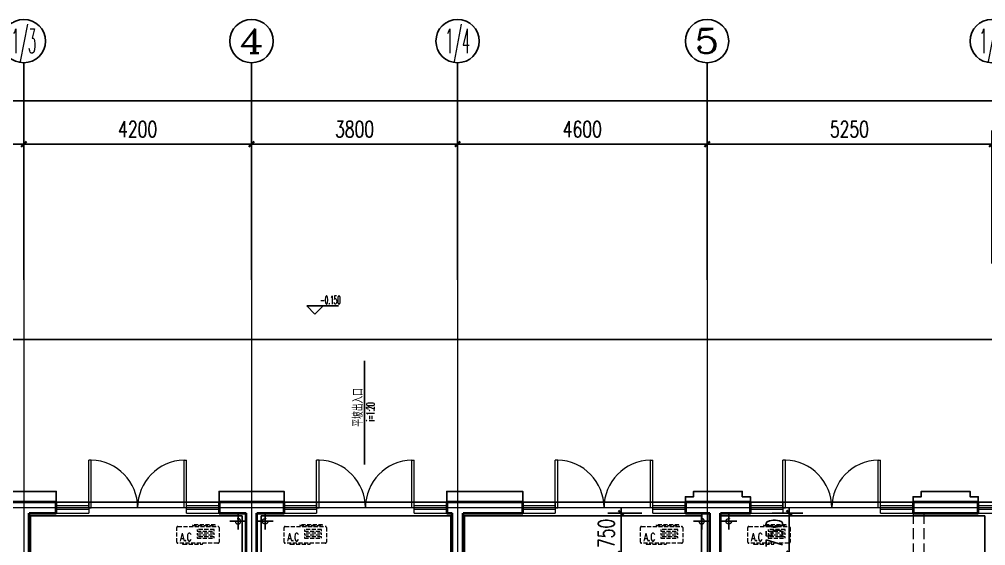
# Model space of a CAD drawing. Extents: x 1031190 to 1725648, y 733081 to 1571294.
# Drawn here: x 1125335 to 1143154, y 1152656 to 1162356 of the extents above; entities that cross this region are included whole.
import ezdxf
from ezdxf.enums import TextEntityAlignment as Align

# ---------------------------------------------------------------- set-up
doc = ezdxf.new("R2010")
doc.units = 0
doc.header["$LTSCALE"] = 1000
doc.header["$MEASUREMENT"] = 0
for name, pattern in [('ACAD_ISO10W100', [18.5, 12, -3, 0.5, -3]), ('DASH', [0.35, 0.25, -0.1]), ('DOTE', [2.42, 2, -0.2, 0.02, -0.2])]:
    doc.linetypes.add(name, pattern=pattern)
for name, color, linetype in [('A-EQPM-MECH', 191, 'Continuous'), ('AXIS', 3, 'Continuous'), ('AXIS_TEXT', 4, 'Continuous'), ('BEAM', 4, 'Continuous'), ('C-AXIS(轴号)', 3, 'Continuous'), ('C-AXIS-T(字)', 7, 'Continuous'), ('DIM_ELEV', 3, 'Continuous'), ('DIM_SYMB', 3, 'Continuous'), ('TWT_DIM', 3, 'Continuous'), ('平面线脚', 30, 'Continuous'), ('机电标识类', 1, 'Continuous')]:
    doc.layers.add(name, color=color, linetype=linetype)
for name, color, linetype, lineweight in [('DOTE', 19, 'DOTE', 9), ('WALL', 9, 'Continuous', 40), ('WINDOW', 8, 'Continuous', 15), ('平面-看线', 45, 'Continuous', 15), ('平面-空调预留孔', 8, 'Continuous', 15), ('空调', 8, 'Continuous', 13)]:
    doc.layers.add(name, color=color, linetype=linetype, lineweight=lineweight)
doc.styles.add('_TCH_AXIS', font='COMPLEX', dxfattribs={"bigfont": 'GBCBIG'})
doc.styles.add('_TCH_DIM', font='SIMPLEX.shx', dxfattribs={"width": 0.6, "oblique": 10, "bigfont": 'hztxt.shx'})
doc.styles.add('_TCH_DIM_T3', font='SIMPLEX', dxfattribs={"width": 0.705882, "bigfont": 'GBCBIG'})
doc.styles.add('COMPLEX', font='COMPLEX')
doc.dimstyles.new('_TCH_ARCH&&100', dxfattribs={"dimtxt": 297.5, "dimasz": 100, "dimexe": 250, "dimexo": 300, "dimgap": 126.25, "dimtad": 1, "dimdec": 0, "dimzin": 0, "dimdsep": 46, "dimtxsty": '_TCH_DIM_T3', "dimblk": 'ARCHTICK', "dimcen": 0.09, "dimclrt": 7, "dimazin": 2, "dimtfac": 1, "dimtdec": 0, "dimtix": 1, "dimtmove": 2, "dimatfit": 3, "dimfxl": 0, "dimtolj": 1, "dimtzin": 0, "dimarcsym": 0})
doc.dimstyles.new('_TWT_ARCH&&100', dxfattribs={"dimtxt": 297.5, "dimasz": 100, "dimexe": 250, "dimexo": 300, "dimgap": 126.25, "dimtad": 1, "dimdec": 0, "dimzin": 0, "dimdsep": 46, "dimtxsty": '_TCH_DIM_T3', "dimblk": 'ARCHTICK', "dimcen": 0.09, "dimclrt": 7, "dimazin": 2, "dimtfac": 1, "dimtdec": 0, "dimtix": 1, "dimtmove": 2, "dimatfit": 3, "dimfxl": 0, "dimtolj": 1, "dimtzin": 0, "dimarcsym": 0})

# ---------------------------------------------------------------- blocks, each defined once
blk = doc.blocks.new('A$C1F291256')
at = {"layer": 'BEAM'}
for p, q in [((12800, 2500), (8600, 2500)), ((17000, 2500), (12800, 2500)), ((20800, 2500), (17000, 2500)), ((25400, 2500), (20800, 2500)), ((30650, 2500), (25400, 2500)), ((12925, 2250), (16825, 2250)), ((12925, 1300), (12925, 2250)), ((16825, 2250), (16825, 1300)), ((17175, 2250), (20675, 2250)), ((17175, 1300), (17175, 2250)), ((20675, 2250), (20675, 1300)), ((20925, 2250), (25300, 2250)), ((20925, 1300), (20925, 2250)), ((25300, 2250), (25300, 1300)), ((25650, 2250), (30525, 2250)), ((25650, 1300), (25650, 2250)), ((30525, 2250), (30525, 1300))]:
    blk.add_line(p, q, dxfattribs=at)
blk = doc.blocks.new('gsergvr')
at = {"layer": '平面-空调预留孔', "linetype": 'DASH', "ltscale": 0.3}
for p, q in [((34075, 17176), (34075, 17166)), ((34085, 17156), (34438, 17156)), ((34448, 17166), (34448, 17176))]:
    blk.add_line(p, q, dxfattribs=at)
blk.add_lwpolyline([(34729, 17176), (33989, 17176, -0.414214), (33969, 17196), (33969, 17466, -0.414214), (33989, 17486), (34729, 17486, -0.414214), (34749, 17466), (34749, 17196, -0.414214)], format="xyb", close=True, dxfattribs=at)
for points in [[(34679, 17515), (34260, 17515), (34260, 17500), (34679, 17500)], [(34658, 17428), (34343, 17428), (34343, 17399), (34658, 17399)], [(34658, 17362), (34343, 17362), (34343, 17333), (34658, 17333)], [(34658, 17296), (34343, 17296), (34343, 17267), (34658, 17267)]]:
    blk.add_lwpolyline(points, close=True, dxfattribs=at)
for centre, start, end in [((34085, 17166), 180, 270), ((34438, 17166), 270, 0)]:
    blk.add_arc(centre, 10, start, end, dxfattribs=at)
at = {"layer": '平面-空调预留孔', "linetype": 'DASH', "ltscale": 0.3, "style": '_TCH_DIM', "width": 0.705882}
blk.add_text('A.C', height=146.9, dxfattribs=at).set_placement((34028, 17216))
blk = doc.blocks.new('GSDFD')
at = {"layer": '机电标识类', "color": 250, "linetype": 'DASH', "ltscale": 400}
for p, q in [((14683876, 6457939), (14683876, 6458239)), ((14683726, 6458089), (14684026, 6458089))]:
    blk.add_line(p, q, dxfattribs=at)
at = {"layer": '空调', "color": 1, "linetype": 'DASH'}
blk.add_circle((14683876, 6458089), 50, dxfattribs=at)
blk = doc.blocks.new('_ArchTick')
at = {"color": 0, "linetype": 'ByBlock', "const_width": 0.4}
blk.add_lwpolyline([(-0.5, -0.5), (0.5, 0.5)], dxfattribs=at)
blk = doc.blocks.new('*D331')
at = {"layer": 'AXIS', "color": 0, "lineweight": -2}
for p, q in [((1112617, 1157856), (1112617, 1161106)), ((1184617, 1157856), (1184617, 1161106)), ((1112617, 1160856), (1184617, 1160856))]:
    blk.add_line(p, q, dxfattribs=at)
at = {"layer": 'Defpoints', "color": 0}
for p in [(1184617, 1160856), (1112617, 1157556), (1184617, 1157556)]:
    blk.add_point(p, dxfattribs=at)
at = {"layer": 'AXIS', "color": 0, "lineweight": -2, "xscale": 100, "yscale": 100, "zscale": 100, "rotation": 180}
blk.add_blockref('_ArchTick', (1112617, 1160856), dxfattribs=at)
at = {"layer": 'AXIS', "color": 0, "lineweight": -2, "xscale": 100, "yscale": 100, "zscale": 100}
blk.add_blockref('_ArchTick', (1184617, 1160856), dxfattribs=at)
at = {"layer": 'AXIS', "color": 7, "insert": (1148617, 1161131), "char_height": 297.5, "attachment_point": 5, "style": '_TCH_DIM_T3'}
blk.add_mtext('\\A1;72000', dxfattribs=at)
blk = doc.blocks.new('*D336')
at = {"layer": 'AXIS', "color": 0, "lineweight": -2}
for p, q in [((1121217, 1157856), (1121217, 1160306)), ((1125417, 1157856), (1125417, 1160306)), ((1121217, 1160056), (1125417, 1160056))]:
    blk.add_line(p, q, dxfattribs=at)
at = {"layer": 'Defpoints', "color": 0}
for p in [(1125417, 1160056), (1121217, 1157556), (1125417, 1157556)]:
    blk.add_point(p, dxfattribs=at)
at = {"layer": 'AXIS', "color": 0, "lineweight": -2, "xscale": 100, "yscale": 100, "zscale": 100, "rotation": 180}
blk.add_blockref('_ArchTick', (1121217, 1160056), dxfattribs=at)
at = {"layer": 'AXIS', "color": 0, "lineweight": -2, "xscale": 100, "yscale": 100, "zscale": 100}
blk.add_blockref('_ArchTick', (1125417, 1160056), dxfattribs=at)
at = {"layer": 'AXIS', "color": 7, "insert": (1123317, 1160331), "char_height": 297.5, "attachment_point": 5, "style": '_TCH_DIM_T3'}
blk.add_mtext('\\A1;4200', dxfattribs=at)
blk = doc.blocks.new('*D337')
at = {"layer": 'AXIS', "color": 0, "lineweight": -2}
for p, q in [((1125417, 1157856), (1125417, 1160306)), ((1129617, 1157856), (1129617, 1160306)), ((1125417, 1160056), (1129617, 1160056))]:
    blk.add_line(p, q, dxfattribs=at)
at = {"layer": 'Defpoints', "color": 0}
for p in [(1129617, 1160056), (1125417, 1157556), (1129617, 1157556)]:
    blk.add_point(p, dxfattribs=at)
at = {"layer": 'AXIS', "color": 0, "lineweight": -2, "xscale": 100, "yscale": 100, "zscale": 100, "rotation": 180}
blk.add_blockref('_ArchTick', (1125417, 1160056), dxfattribs=at)
at = {"layer": 'AXIS', "color": 0, "lineweight": -2, "xscale": 100, "yscale": 100, "zscale": 100}
blk.add_blockref('_ArchTick', (1129617, 1160056), dxfattribs=at)
at = {"layer": 'AXIS', "color": 7, "insert": (1127517, 1160331), "char_height": 297.5, "attachment_point": 5, "style": '_TCH_DIM_T3'}
blk.add_mtext('\\A1;4200', dxfattribs=at)
blk = doc.blocks.new('*D338')
at = {"layer": 'AXIS', "color": 0, "lineweight": -2}
for p, q in [((1129617, 1157856), (1129617, 1160306)), ((1133417, 1157856), (1133417, 1160306)), ((1129617, 1160056), (1133417, 1160056))]:
    blk.add_line(p, q, dxfattribs=at)
at = {"layer": 'Defpoints', "color": 0}
for p in [(1133417, 1160056), (1129617, 1157556), (1133417, 1157556)]:
    blk.add_point(p, dxfattribs=at)
at = {"layer": 'AXIS', "color": 0, "lineweight": -2, "xscale": 100, "yscale": 100, "zscale": 100, "rotation": 180}
blk.add_blockref('_ArchTick', (1129617, 1160056), dxfattribs=at)
at = {"layer": 'AXIS', "color": 0, "lineweight": -2, "xscale": 100, "yscale": 100, "zscale": 100}
blk.add_blockref('_ArchTick', (1133417, 1160056), dxfattribs=at)
at = {"layer": 'AXIS', "color": 7, "insert": (1131517, 1160331), "char_height": 297.5, "attachment_point": 5, "style": '_TCH_DIM_T3'}
blk.add_mtext('\\A1;3800', dxfattribs=at)
blk = doc.blocks.new('*D339')
at = {"layer": 'AXIS', "color": 0, "lineweight": -2}
for p, q in [((1133417, 1157856), (1133417, 1160306)), ((1138017, 1157856), (1138017, 1160306)), ((1133417, 1160056), (1138017, 1160056))]:
    blk.add_line(p, q, dxfattribs=at)
at = {"layer": 'Defpoints', "color": 0}
for p in [(1138017, 1160056), (1133417, 1157556), (1138017, 1157556)]:
    blk.add_point(p, dxfattribs=at)
at = {"layer": 'AXIS', "color": 0, "lineweight": -2, "xscale": 100, "yscale": 100, "zscale": 100, "rotation": 180}
blk.add_blockref('_ArchTick', (1133417, 1160056), dxfattribs=at)
at = {"layer": 'AXIS', "color": 0, "lineweight": -2, "xscale": 100, "yscale": 100, "zscale": 100}
blk.add_blockref('_ArchTick', (1138017, 1160056), dxfattribs=at)
at = {"layer": 'AXIS', "color": 7, "insert": (1135717, 1160331), "char_height": 297.5, "attachment_point": 5, "style": '_TCH_DIM_T3'}
blk.add_mtext('\\A1;4600', dxfattribs=at)
blk = doc.blocks.new('*D340')
at = {"layer": 'AXIS', "color": 0, "lineweight": -2}
for p, q in [((1138017, 1157856), (1138017, 1160306)), ((1143267, 1157856), (1143267, 1160306)), ((1138017, 1160056), (1143267, 1160056))]:
    blk.add_line(p, q, dxfattribs=at)
at = {"layer": 'Defpoints', "color": 0}
for p in [(1143267, 1160056), (1138017, 1157556), (1143267, 1157556)]:
    blk.add_point(p, dxfattribs=at)
at = {"layer": 'AXIS', "color": 0, "lineweight": -2, "xscale": 100, "yscale": 100, "zscale": 100, "rotation": 180}
blk.add_blockref('_ArchTick', (1138017, 1160056), dxfattribs=at)
at = {"layer": 'AXIS', "color": 0, "lineweight": -2, "xscale": 100, "yscale": 100, "zscale": 100}
blk.add_blockref('_ArchTick', (1143267, 1160056), dxfattribs=at)
at = {"layer": 'AXIS', "color": 7, "insert": (1140642, 1160331), "char_height": 297.5, "attachment_point": 5, "style": '_TCH_DIM_T3'}
blk.add_mtext('\\A1;5250', dxfattribs=at)
blk = doc.blocks.new('*D726')
at = {"layer": 'Defpoints', "color": 0}
for p in [(1138917, 1153256), (1139533, 1153256), (1138917, 1152506)]:
    blk.add_point(p, dxfattribs=at)
at = {"layer": 'TWT_DIM', "color": 0, "lineweight": -2}
for p, q in [((1139533, 1153256), (1139533, 1153356)), ((1139217, 1153256), (1139783, 1153256)), ((1139533, 1152506), (1139533, 1153256)), ((1139217, 1152506), (1139783, 1152506)), ((1139533, 1152506), (1139533, 1152406))]:
    blk.add_line(p, q, dxfattribs=at)
at = {"layer": 'TWT_DIM', "color": 0, "lineweight": -2, "xscale": 100, "yscale": 100, "zscale": 100}
for p, rotation in [((1139533, 1153256), 270), ((1139533, 1152506), 90)]:
    blk.add_blockref('_ArchTick', p, dxfattribs=dict(at, rotation=rotation))
at = {"layer": 'TWT_DIM', "color": 7, "insert": (1139258, 1152881), "char_height": 297.5, "attachment_point": 5, "rotation": 90, "style": '_TCH_DIM_T3'}
blk.add_mtext('\\A1;750', dxfattribs=at)
blk = doc.blocks.new('*D740')
at = {"layer": 'Defpoints', "color": 0}
for p in [(1136434, 1153256), (1137117, 1153256), (1137117, 1152506)]:
    blk.add_point(p, dxfattribs=at)
at = {"layer": 'TWT_DIM', "color": 0, "lineweight": -2}
for p, q in [((1136434, 1153256), (1136434, 1153356)), ((1136817, 1153256), (1136184, 1153256)), ((1136434, 1152506), (1136434, 1153256)), ((1136817, 1152506), (1136184, 1152506)), ((1136434, 1152506), (1136434, 1152406))]:
    blk.add_line(p, q, dxfattribs=at)
at = {"layer": 'TWT_DIM', "color": 0, "lineweight": -2, "xscale": 100, "yscale": 100, "zscale": 100}
for p, rotation in [((1136434, 1153256), 270), ((1136434, 1152506), 90)]:
    blk.add_blockref('_ArchTick', p, dxfattribs=dict(at, rotation=rotation))
at = {"layer": 'TWT_DIM', "color": 7, "insert": (1136159, 1152881), "char_height": 297.5, "attachment_point": 5, "rotation": 90, "style": '_TCH_DIM_T3'}
blk.add_mtext('\\A1;750', dxfattribs=at)
blk = doc.blocks.new('$WINLIB2D$00000001')
at = {"color": 0}
for points in [[(-0.5, 0.5), (-0.5, -0.5)], [(-0.5, 0.5), (0.5, 0.5)], [(0.5, -0.5), (0.5, 0.5)], [(0.5, 0.1667), (-0.5, 0.1667)], [(0.5, -0.1667), (-0.5, -0.1667)], [(-0.5, -0.5), (0.5, -0.5)]]:
    blk.add_lwpolyline(points, dxfattribs=at)
blk = doc.blocks.new('$DorLib2D$00000002')
for p, q in [((-0.5, 0), (-0.5, 0.4875)), ((-0.475, 0.4875), (-0.5, 0.4875)), ((-0.475, 0), (-0.475, 0.4875)), ((0.475, 0), (0.475, 0.4875)), ((0.475, 0.4875), (0.5, 0.4875)), ((0.5, 0), (0.5, 0.4875)), ((-0.5, 0), (-0.475, 0)), ((0.5, 0), (0.475, 0))]:
    blk.add_line(p, q)
at = {"lineweight": 13}
for centre, start, end in [((-0.4875, 0), 0, 88.53072), ((0.4875, 0), 91.46928, 180)]:
    blk.add_arc(centre, 0.4875, start, end, dxfattribs=at)
blk = doc.blocks.new('_AXISO')
blk.add_circle((0, 0), 0.5)
at = {"layer": 'AXIS_TEXT', "style": 'COMPLEX', "width": 1.041667}
blk.add_attdef('A', text='', height=0.56, dxfattribs=at).set_placement((-0.25, -0.28), (0.25, -0.28), align=Align.FIT)

msp = doc.modelspace()

# ---------------------------------------------------------------- hatches: boundary and pattern name
at = {"layer": 'DIM_SYMB'}
msp.add_hatch(color=8, dxfattribs=at).paths.add_polyline_path([(1131701.6, 1156060.3), (1131701.6, 1155910.3), (1131681.6, 1155910.3)])

# ---------------------------------------------------------------- linework, layer by layer
at = {"layer": 'A-EQPM-MECH', "color": 8}
msp.add_lwpolyline([(1112517, 1153656.1), (1112517, 1156456.1), (1146717, 1156456.1), (1146717, 1153656.1)], dxfattribs=at)
at = {"layer": 'C-AXIS(轴号)'}
for p, q in [((1125417, 1157556.1), (1125417, 1161556.1)), ((1129617, 1157556.1), (1129617, 1161556.1)), ((1133417, 1157556.1), (1133417, 1161556.1)), ((1138017, 1157556.1), (1138017, 1161556.1))]:
    msp.add_line(p, q, dxfattribs=at)
at = {"layer": 'DIM_ELEV', "color": 8}
for p, q in [((1130786.3, 1156924.4), (1130636.3, 1157074.4)), ((1130636.3, 1157074.4), (1131220.8, 1157074.4)), ((1130786.3, 1156924.4), (1130936.3, 1157074.4))]:
    msp.add_line(p, q, dxfattribs=at)
at = {"layer": 'DIM_SYMB', "color": 8}
msp.add_lwpolyline([(1131701.6, 1154152.2), (1131701.6, 1156060.3)], dxfattribs=at)
at = {"layer": 'DOTE', "linetype": 'ACAD_ISO10W100', "ltscale": 100}
for p, q in [((1125417, 1157556.1), (1125417, 1132856.1)), ((1129617, 1157556.1), (1129617, 1132856.1)), ((1133417, 1157556.1), (1133417, 1140256.1)), ((1138017, 1157556.1), (1138017, 1132856.1)), ((1188217, 1153356.1), (1110440.6, 1153356.1))]:
    msp.add_line(p, q, dxfattribs=at)
at = {"layer": 'WALL', "color": 8}
for p, q in [((1125417, 1153456.1), (1124817, 1153456.1)), ((1126017, 1153456.1), (1125417, 1153456.1)), ((1126017, 1153256.1), (1126017, 1153456.1)), ((1129617, 1153456.1), (1129017, 1153456.1)), ((1129017, 1153456.1), (1129017, 1153256.1)), ((1130217, 1153456.1), (1129617, 1153456.1)), ((1130217, 1153256.1), (1130217, 1153456.1)), ((1133417, 1153456.1), (1133217, 1153456.1)), ((1133217, 1153456.1), (1133217, 1153256.1)), ((1134617, 1153456.1), (1133417, 1153456.1)), ((1134617, 1153256.1), (1134617, 1153456.1)), ((1138167, 1153456.1), (1137617, 1153456.1)), ((1137617, 1153456.1), (1137617, 1153256.1)), ((1138817, 1153456.1), (1138167, 1153456.1)), ((1138817, 1153256.1), (1138817, 1153456.1)), ((1143017, 1153456.1), (1141817, 1153456.1)), ((1141817, 1153456.1), (1141817, 1153256.1)), ((1143017, 1153256.1), (1143017, 1153456.1)), ((1125517, 1137656.1), (1125517, 1153256.1)), ((1125517, 1153256.1), (1126017, 1153256.1)), ((1129017, 1153256.1), (1129517, 1153256.1)), ((1129517, 1142656.1), (1129517, 1153256.1)), ((1129717, 1142756.1), (1129717, 1153256.1)), ((1129717, 1153256.1), (1130217, 1153256.1)), ((1133217, 1153256.1), (1133317, 1153256.1)), ((1133317, 1142756.1), (1133317, 1153256.1)), ((1133517, 1142756.1), (1133517, 1153256.1)), ((1133517, 1153256.1), (1134617, 1153256.1)), ((1137617, 1153256.1), (1138067, 1153256.1)), ((1138067, 1143906.1), (1138067, 1153256.1)), ((1138267, 1153256.1), (1138817, 1153256.1)), ((1138267, 1144006.1), (1138267, 1153256.1)), ((1141817, 1153256.1), (1143017, 1153256.1))]:
    msp.add_line(p, q, dxfattribs=at)
at = {"layer": '平面-看线', "color": 8, "linetype": 'DASH', "ltscale": 0.8}
for points in [[(1142017, 1153256.1), (1142017, 1152056.6), (1138267, 1152056.6)], [(1141817, 1153256.1), (1141817, 1152256.6), (1138267, 1152256.6)]]:
    msp.add_lwpolyline(points, dxfattribs=at)
at = {"layer": '平面线脚', "color": 8}
for points in [[(1126017, 1153456.1), (1126017, 1153656.1), (1124817, 1153656.1), (1124817, 1153456.1)], [(1130217, 1153456.1), (1130217, 1153656.1), (1129017, 1153656.1), (1129017, 1153456.1)], [(1134617, 1153456.1), (1134617, 1153656.1), (1133217, 1153656.1), (1133217, 1153456.1)], [(1137617, 1153456.1), (1137617, 1153556.1), (1137767, 1153556.1), (1137767, 1153656.1), (1138667, 1153656.1), (1138667, 1153556.1), (1138817, 1153556.1), (1138817, 1153456.1)], [(1141817, 1153456.1), (1141817, 1153556.1), (1141967, 1153556.1), (1141967, 1153656.1), (1142867, 1153656.1), (1142867, 1153556.1), (1143017, 1153556.1), (1143017, 1153456.1)]]:
    msp.add_lwpolyline(points, dxfattribs=at)

# ---------------------------------------------------------------- block references
at = {"color": 8, "xscale": -1}
for p in [(15813243.6, -5304983.8), (15821793.6, -5304983.8)]:
    msp.add_blockref('GSDFD', p, dxfattribs=at)
at = {"color": 8}
for p in [(-13554009.6, -5304983.8), (-13545459.6, -5304983.8)]:
    msp.add_blockref('GSDFD', p, dxfattribs=at)
at = {"layer": 'BEAM'}
msp.add_blockref('A$C1F291256', (1112617, 1150956.1), dxfattribs=at)
at = {"layer": 'C-AXIS(轴号)'}
ref = msp.add_blockref('_AXISO', (1125417, 1161956.1), dxfattribs=dict(at, xscale=800, yscale=800, zscale=800))
ref.add_attrib('A', '1/3', dxfattribs={"layer": 'C-AXIS-T(字)', "height": 452.55, "style": '_TCH_AXIS', "width": 0.411765}).set_placement((1125190.7, 1161729.9), (1125643.3, 1161729.9), align=Align.FIT)
ref = msp.add_blockref('_AXISO', (1129617, 1161956.1), dxfattribs=dict(at, xscale=800, yscale=800, zscale=800))
ref.add_attrib('A', '4', dxfattribs={"layer": 'C-AXIS-T(字)', "height": 452.5, "style": '_TCH_AXIS', "width": 1.3125}).set_placement((1129390.7, 1161729.9), (1129843.3, 1161729.9), align=Align.FIT)
ref = msp.add_blockref('_AXISO', (1133417, 1161956.1), dxfattribs=dict(at, xscale=800, yscale=800, zscale=800))
ref.add_attrib('A', '1/4', dxfattribs={"layer": 'C-AXIS-T(字)', "height": 452.55, "style": '_TCH_AXIS', "width": 0.396226}).set_placement((1133190.7, 1161729.9), (1133643.3, 1161729.9), align=Align.FIT)
ref = msp.add_blockref('_AXISO', (1138017, 1161956.1), dxfattribs=dict(at, xscale=800, yscale=800, zscale=800))
ref.add_attrib('A', '5', dxfattribs={"layer": 'C-AXIS-T(字)', "height": 452.5, "style": '_TCH_AXIS', "width": 1.5}).set_placement((1137790.7, 1161729.9), (1138243.3, 1161729.9), align=Align.FIT)
ref = msp.add_blockref('_AXISO', (1143267, 1161956.1), dxfattribs=dict(at, xscale=800, yscale=800, zscale=800))
ref.add_attrib('A', '1/5', dxfattribs={"layer": 'C-AXIS-T(字)', "height": 452.55, "style": '_TCH_AXIS', "width": 0.411765}).set_placement((1143040.7, 1161729.9), (1143493.3, 1161729.9), align=Align.FIT)
at = {"layer": 'WINDOW'}
for name, p, xscale, yscale, zscale, rotation in [('$DorLib2D$00000002', (1127517, 1153356.1), -1800, -1800, -1800, 179.9999999999746), ('$DorLib2D$00000002', (1131717, 1153356.1), 1800, 1800, 1800, 359.999999999979), ('$DorLib2D$00000002', (1136117, 1153356.1), 1800, 1800, 1800, 359.9999999999803), ('$DorLib2D$00000002', (1140317, 1153356.1), 1800, 1800, 1800, 359.9999999999921), ('$WINLIB2D$00000001', (1126317, 1153356.1), -600, 200, -600, 179.9999999999746), ('$WINLIB2D$00000001', (1128717, 1153356.1), -600, 200, -600, 179.9999999999746), ('$WINLIB2D$00000001', (1130517, 1153356.1), 600, -200, 600, 359.999999999979), ('$WINLIB2D$00000001', (1132917, 1153356.1), 600, -200, 600, 359.999999999979), ('$WINLIB2D$00000001', (1134917, 1153356.1), 600, -200, 600, 359.9999999999803), ('$WINLIB2D$00000001', (1137317, 1153356.1), 600, -200, 600, 359.9999999999803), ('$WINLIB2D$00000001', (1139117, 1153356.1), 600, -200, 600, 359.9999999999921), ('$WINLIB2D$00000001', (1141517, 1153356.1), 600, -200, 600, 359.9999999999921), ('$WINLIB2D$00000001', (1144267, 1153356.1), 2500, 200, 2500, 359.9999999999921)]:
    msp.add_blockref(name, p, dxfattribs=dict(at, xscale=xscale, yscale=yscale, zscale=zscale, rotation=rotation))
at = {"layer": '平面-空调预留孔', "color": 8}
for p in [(1094268.4, 1135524.9), (1096248.4, 1135524.9), (1102818.4, 1135524.9), (1104798.4, 1135524.9)]:
    msp.add_blockref('gsergvr', p, dxfattribs=at)

# ---------------------------------------------------------------- texts
at = {"layer": 'DIM_ELEV', "color": 8, "style": '_TCH_DIM', "width": 0.423529}
msp.add_text('-0.150', height=148.75, dxfattribs=at).set_placement((1130880.8, 1157109.4))
at = {"layer": 'DIM_SYMB', "color": 8, "style": '_TCH_DIM'}
for s, height, width, p in [('平坡出入口', 175, 0.6, (1131670.7, 1154849.5)), ('i=1:20', 148.75, 0.423529, (1131885.4, 1154950.1))]:
    msp.add_text(s, height=height, rotation=90, dxfattribs=dict(at, width=width)).set_placement(p)

# ---------------------------------------------------------------- dimensions: what is measured, and where the dimension line sits
at = {"layer": 'AXIS'}
for p1, p2, distance, picture, middle in [((1112617, 1157556.1), (1184617, 1157556.1), 3300, '*D331', (1148617, 1161131.1)), ((1121217, 1157556.1), (1125417, 1157556.1), 2500, '*D336', (1123317, 1160331.1)), ((1125417, 1157556.1), (1129617, 1157556.1), 2500, '*D337', (1127517, 1160331.1)), ((1129617, 1157556.1), (1133417, 1157556.1), 2500, '*D338', (1131517, 1160331.1)), ((1133417, 1157556.1), (1138017, 1157556.1), 2500, '*D339', (1135717, 1160331.1)), ((1138017, 1157556.1), (1143267, 1157556.1), 2500, '*D340', (1140642, 1160331.1))]:
    dim = msp.add_aligned_dim(p1=p1, p2=p2, distance=distance, dimstyle='_TCH_ARCH&&100', dxfattribs=at)
    dim.commit()
    dim.dimension.update_dxf_attribs({"geometry": picture, "text_midpoint": middle})
at = {"layer": 'TWT_DIM'}
for p1, p2, distance, picture, middle in [((1137117, 1152506.1), (1137117, 1153256.1), 682.7, '*D740', (1136159.3, 1152881.1)), ((1138917, 1152506.1), (1138917, 1153256.1), -615.6, '*D726', (1139257.6, 1152881.1))]:
    dim = msp.add_aligned_dim(p1=p1, p2=p2, distance=distance, dimstyle='_TWT_ARCH&&100', dxfattribs=at)
    dim.commit()
    dim.dimension.update_dxf_attribs({"geometry": picture, "text_midpoint": middle})

doc.saveas('drawing.dxf')
